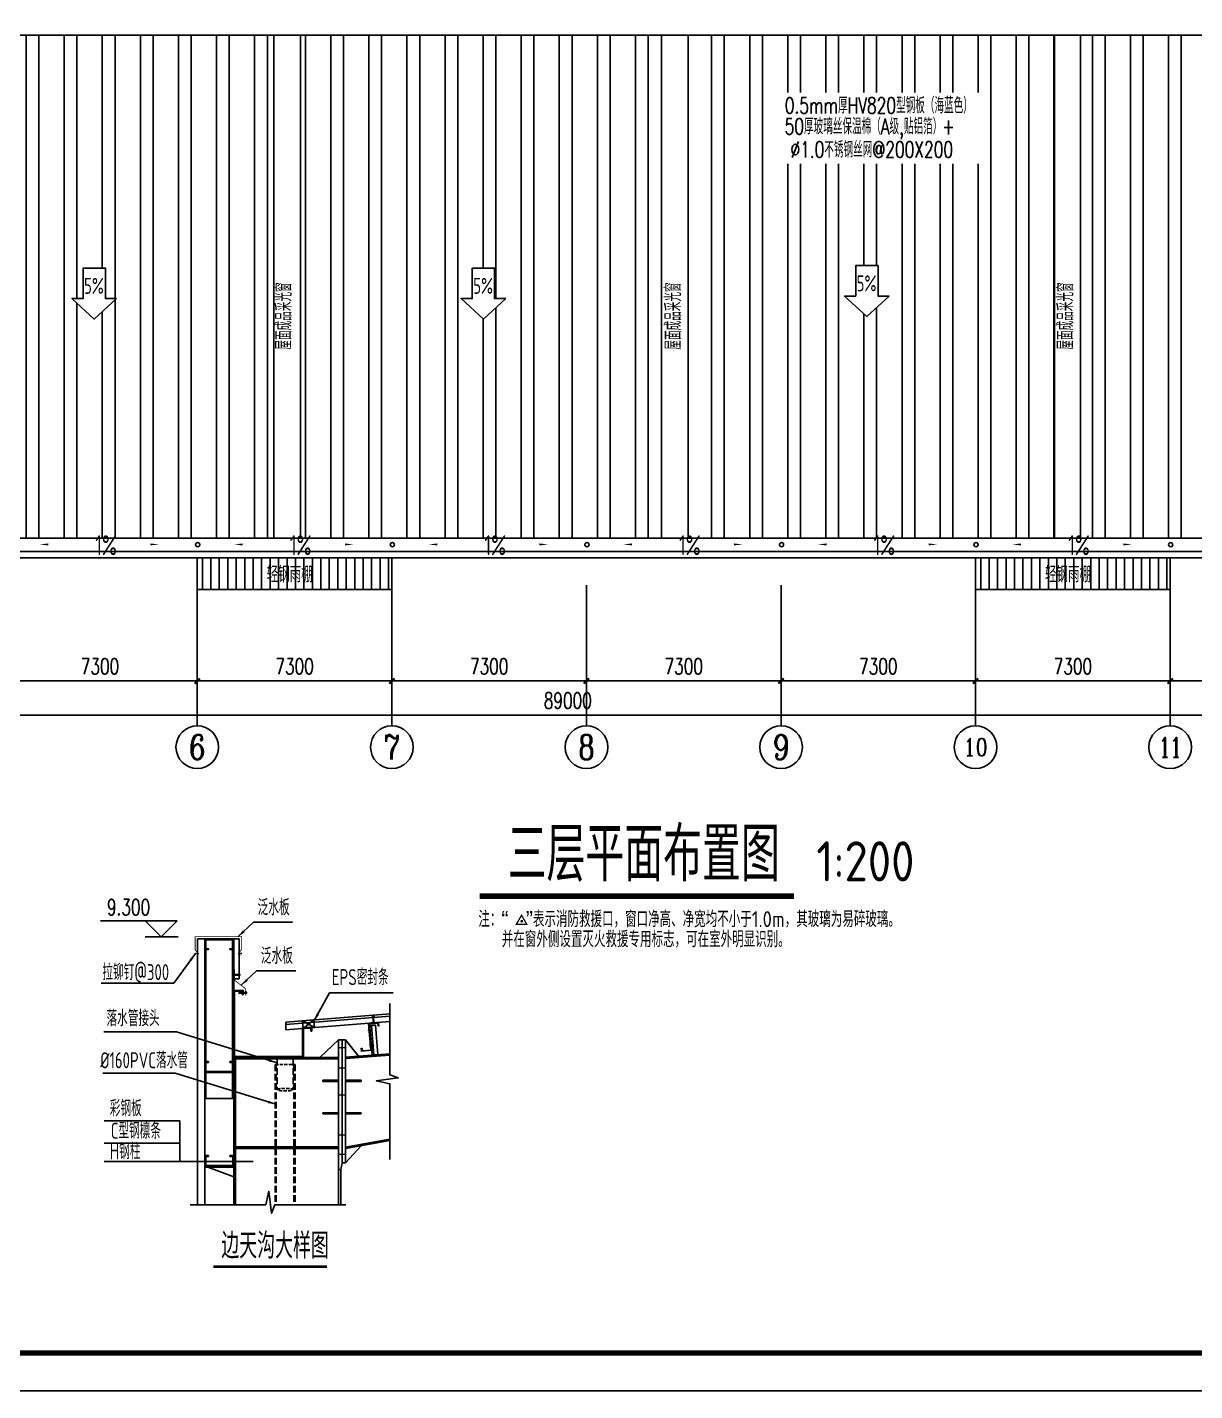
# Model space of a CAD drawing. Extents: x -89996 to 1006241, y -2176 to 440573.
# Drawn here: x 457931 to 501731, y 190896 to 242045 of the extents above; entities that cross this region are included whole.
import ezdxf
from ezdxf.enums import TextEntityAlignment as Align

# ---------------------------------------------------------------- set-up
doc = ezdxf.new("R2010")
doc.units = 0
doc.header["$LTSCALE"] = 1000
doc.header["$MEASUREMENT"] = 0
doc.linetypes.add('DASH', pattern=[0.35, 0.25, -0.1])
for name, color, linetype in [('AXIS', 3, 'Continuous'), ('AXIS_TEXT', 7, 'Continuous'), ('B 板', 11, 'Continuous'), ('BOLT', 251, 'Continuous'), ('DIM_SYMB', 3, 'Continuous'), ('E_LINE', 7, 'Continuous'), ('GL', 150, 'Continuous'), ('GZ', 50, 'Continuous'), ('LT', 27, 'Continuous'), ('PUB_TEXT', 7, 'Continuous'), ('PUB_TITLE', 4, 'Continuous'), ('REIN', 1, 'Continuous'), ('TEXT', 7, 'Continuous'), ('THIN', 7, 'Continuous'), ('WALL', 9, 'Continuous'), ('WINDOW', 4, 'Continuous')]:
    doc.layers.add(name, color=color, linetype=linetype)
doc.layers.add('檩条', color=30, linetype='Continuous', lineweight=5)
doc.layers.add('螺栓', color=15, linetype='Continuous', lineweight=18)
doc.styles.add('-GBCBIGGBENOR', font='GBENOR.shx', dxfattribs={"bigfont": 'GBCBIG.shx'})
doc.styles.add('_TCH_AXIS', font='COMPLEX', dxfattribs={"bigfont": 'GBCBIG'})
doc.styles.add('_TCH_DIM', font='SIMPLEX', dxfattribs={"bigfont": 'GBCBIG'})
doc.styles.add('_TCH_DIM_T3', font='SIMPLEX', dxfattribs={"width": 0.705882, "bigfont": 'GBCBIG'})
doc.styles.add('C', font='tssdeng.shx', dxfattribs={"height": 3, "bigfont": 'tssdchn.shx'})
doc.styles.add('COMPLEX', font='COMPLEX')
doc.styles.get("Standard").update_dxf_attribs({"font": 'gbenor.shx', "bigfont": 'gbcbig.shx'})
doc.styles.add('TSSD_Dimension', font='Tssdeng.shx', dxfattribs={"width": 0.8, "bigfont": 'hztxt.shx'})
doc.styles.add('TSSD_Label', font='tssdeng.shx', dxfattribs={"width": 0.7, "bigfont": 'hztxt.shx'})
doc.styles.add('TSSD_Norm', font='tssdeng.shx', dxfattribs={"bigfont": 'hztxt.shx'})
doc.dimstyles.new('_TCH_ARCH&&200', dxfattribs={"dimtxt": 595, "dimasz": 200, "dimexe": 500, "dimexo": 600, "dimgap": 252.5, "dimtad": 1, "dimdec": 0, "dimzin": 0, "dimdsep": 46, "dimtxsty": '_TCH_DIM_T3', "dimblk": 'ARCHTICK', "dimcen": 0.09, "dimclrt": 7, "dimazin": 2, "dimtfac": 1, "dimtdec": 0, "dimtix": 1, "dimtmove": 2, "dimatfit": 3, "dimfxl": 0, "dimtolj": 1, "dimtzin": 0, "dimarcsym": 0})
doc.dimstyles.new('TCH-200-1', dxfattribs={"dimtxt": 595, "dimasz": 200, "dimexe": 500, "dimexo": 600, "dimgap": 252.5, "dimtad": 1, "dimdec": 0, "dimzin": 0, "dimdsep": 46, "dimtxsty": '_TCH_DIM_T3', "dimblk": 'ARCHTICK', "dimcen": 0.09, "dimclrd": 3, "dimclre": 3, "dimclrt": 7, "dimazin": 2, "dimtfac": 1, "dimtdec": 0, "dimtix": 1, "dimtmove": 2, "dimatfit": 3, "dimfxl": 0, "dimtolj": 1, "dimtzin": 0, "dimarcsym": 0})

# ---------------------------------------------------------------- blocks, each defined once
blk = doc.blocks.new('_ArchTick')
at = {"color": 0, "linetype": 'ByBlock', "const_width": 0.4}
blk.add_lwpolyline([(-0.5, -0.5), (0.5, 0.5)], dxfattribs=at)
blk = doc.blocks.new('*D77')
at = {"layer": 'Defpoints', "color": 0, "transparency": 16777216}
for p in [(433710, 222145), (522710, 222145), (522710, 216237)]:
    blk.add_point(p, dxfattribs=at)
at = {"layer": 'WALL', "color": 3, "lineweight": -2, "transparency": 16777216}
for p, q in [((433710, 221545), (433710, 215737)), ((522710, 221545), (522710, 215737)), ((433710, 216237), (522710, 216237))]:
    blk.add_line(p, q, dxfattribs=at)
at = {"layer": 'WALL', "color": 3, "lineweight": -2, "transparency": 16777216, "xscale": 200, "yscale": 200, "zscale": 200, "rotation": 180}
blk.add_blockref('_ArchTick', (433710, 216237), dxfattribs=at)
at = {"layer": 'WALL', "color": 3, "lineweight": -2, "transparency": 16777216, "xscale": 200, "yscale": 200, "zscale": 200}
blk.add_blockref('_ArchTick', (522710, 216237), dxfattribs=at)
at = {"layer": 'WALL', "color": 7, "transparency": 16777216, "insert": (478210, 216787), "char_height": 595, "attachment_point": 5, "style": '_TCH_DIM_T3'}
blk.add_mtext('\\A1;89000', dxfattribs=at)
blk = doc.blocks.new('高强螺栓')
at = {"layer": '螺栓'}
for p, q in [((16, 0), (-16, 0)), ((0, 24), (0, -24))]:
    blk.add_line(p, q, dxfattribs=at)
blk.add_solid([(-8, 0), (0, 16), (0, -16), (8, 0)], dxfattribs=at)
blk = doc.blocks.new('*X99')
at = {"color": 0}
for p, q in [((903710.7, -307545.5), (903713.7, -307542.6)), ((903710.7, -307554.3), (903716.7, -307548.3)), ((903710.7, -307563.2), (903716.7, -307557.2)), ((903710.7, -307572), (903716.7, -307566)), ((903710.7, -307580.9), (903716.7, -307574.9)), ((903710.7, -307589.7), (903716.7, -307583.7)), ((903710.7, -307598.5), (903716.7, -307592.5)), ((903712.2, -307606), (903716.1, -307602))]:
    blk.add_line(p, q, dxfattribs=at)
blk = doc.blocks.new('AUDIT_I_040821143925-1')
at = {"linetype": 'Continuous', "ltscale": 20, "xscale": -0.899999999919668, "yscale": 0.8999999999068677, "zscale": 0.9, "rotation": 269.9996944201824}
blk.add_blockref('*X99', (276843.2, -813343.8), dxfattribs=at)
blk = doc.blocks.new('GD')
at = {"linetype": 'Continuous', "ltscale": 20}
for p, q in [((0, 1), (15, 4)), ((0, -1), (0, 1)), ((15, 4), (138, 4)), ((108, -4), (108, 4)), ((138, -10), (138, 10)), ((138, 10), (141, 10)), ((141, -10), (141, 10)), ((149, 8), (141, 8)), ((149, 3), (141, 3)), ((150, -5), (150, 5)), ((0, -1), (15, -4)), ((15, -4), (138, -4)), ((138, -10), (141, -10)), ((149, -3), (141, -3)), ((149, -8), (141, -8))]:
    blk.add_line(p, q, dxfattribs=at)
blk.add_ellipse((149, 5), major_axis=(0, 2.08), ratio=0.698493, start_param=3.141597, end_param=6.28319, dxfattribs=at)
at = {"linetype": 'Continuous', "ltscale": 20, "extrusion": (0, 0, -1)}
for centre, major_axis, ratio, start_param, end_param in [((149, 0), (0, 3.37), 0.429967, -0.000017, 3.141602), ((149, -5), (0, 2.08), 0.698493, -0.000005, 3.141588)]:
    blk.add_ellipse(centre, major_axis=major_axis, ratio=ratio, start_param=start_param, end_param=end_param, dxfattribs=at)
at = {"layer": 'PUB_TEXT', "xscale": 1.825602383585646, "yscale": 1.341960000107064, "zscale": 1.34196}
blk.add_blockref('AUDIT_I_040821143925-1', (0, 0), dxfattribs=at)
blk = doc.blocks.new('MD')
at = {"linetype": 'Continuous', "ltscale": 20}
blk.add_hatch(color=256, dxfattribs=at).paths.add_polyline_path([(8.6, -7.8), (8.6, -2.6), (-13.3, -4.2), (-13.2, 4.1), (8.6, 2.4), (8.6, 7.6, -0.696305)])
blk = doc.blocks.new('A$C19992F44')
at = {"linetype": 'ByBlock'}
for p, q in [((183, 548), (106, 488)), ((129, 455), (181, 478)), ((213, 548), (290, 488)), ((267, 455), (215, 478))]:
    blk.add_line(p, q, dxfattribs=at)
for points in [[(0, 40), (396, 40), (396, 0), (0, 0)], [(181, 40), (215, 40), (215, 478), (181, 478)]]:
    blk.add_lwpolyline(points, close=True, dxfattribs=at)
for centre in [(118, 473), (198, 535), (277, 473)]:
    blk.add_circle(centre, 20, dxfattribs=at)
blk = doc.blocks.new('A$C3F5C0C89')
at = {"color": 3, "linetype": 'Continuous'}
blk.add_line((603, 2096), (1037, 2134), dxfattribs=at)
at = {"layer": 'B 板'}
for p, q in [((935, 1979), (543, 1945)), ((713, 0), (543, 1945)), ((838, 11), (668, 1956)), ((1105, 34), (935, 1979)), ((713, 0), (1105, 34))]:
    blk.add_line(p, q, dxfattribs=at)
at = {"layer": '檩条'}
blk.add_lwpolyline([(535, 2034), (691, 298), (20, 241), (0, 464), (56, 469), (71, 302), (631, 349), (474, 2085), (1146, 2146), (1167, 1922), (1111, 1917), (1095, 2085)], close=True, dxfattribs=at)
at = {"linetype": 'ByBlock', "xscale": 0.855, "yscale": 0.855, "zscale": 0.855, "rotation": 4.571898548083435}
blk.add_blockref('A$C19992F44', (651, 2102), dxfattribs=at)
at = {"xscale": -1.653584623954667, "yscale": 2.755974374997604, "zscale": 2.755974374999999, "rotation": 5.156578724890455}
for p in [(731, 1680), (821, 681)]:
    blk.add_blockref('GD', p, dxfattribs=at)
at = {"layer": 'E_LINE', "xscale": 5.62443749999511, "yscale": 5.62443749999511, "zscale": 5.62443749999511, "rotation": 98.0183626343514}
for p in [(726, 2106, 0), (920, 2121, 0)]:
    blk.add_blockref('MD', p, dxfattribs=at)
blk = doc.blocks.new('*D2993')
at = {"layer": 'AXIS', "color": 0, "lineweight": -2, "transparency": 16777216}
for p, q in [((457010, 220518), (457010, 217021)), ((464310, 220518), (464310, 217021)), ((457010, 217521), (464310, 217521))]:
    blk.add_line(p, q, dxfattribs=at)
at = {"layer": 'Defpoints', "color": 0, "transparency": 16777216}
for p in [(457010, 221118), (464310, 221118), (464310, 217521)]:
    blk.add_point(p, dxfattribs=at)
at = {"layer": 'AXIS', "color": 0, "lineweight": -2, "transparency": 16777216, "xscale": 200, "yscale": 200, "zscale": 200, "rotation": 180}
blk.add_blockref('_ArchTick', (457010, 217521), dxfattribs=at)
at = {"layer": 'AXIS', "color": 0, "lineweight": -2, "transparency": 16777216, "xscale": 200, "yscale": 200, "zscale": 200}
blk.add_blockref('_ArchTick', (464310, 217521), dxfattribs=at)
at = {"layer": 'AXIS', "color": 7, "transparency": 16777216, "insert": (460660, 218071), "char_height": 595, "attachment_point": 5, "style": '_TCH_DIM_T3'}
blk.add_mtext('\\A1;7300', dxfattribs=at)
blk = doc.blocks.new('*D2994')
at = {"layer": 'AXIS', "color": 0, "lineweight": -2, "transparency": 16777216}
for p, q in [((464310, 220518), (464310, 217021)), ((471610, 220518), (471610, 217021)), ((464310, 217521), (471610, 217521))]:
    blk.add_line(p, q, dxfattribs=at)
at = {"layer": 'Defpoints', "color": 0, "transparency": 16777216}
for p in [(464310, 221118), (471610, 221118), (471610, 217521)]:
    blk.add_point(p, dxfattribs=at)
at = {"layer": 'AXIS', "color": 0, "lineweight": -2, "transparency": 16777216, "xscale": 200, "yscale": 200, "zscale": 200, "rotation": 180}
blk.add_blockref('_ArchTick', (464310, 217521), dxfattribs=at)
at = {"layer": 'AXIS', "color": 0, "lineweight": -2, "transparency": 16777216, "xscale": 200, "yscale": 200, "zscale": 200}
blk.add_blockref('_ArchTick', (471610, 217521), dxfattribs=at)
at = {"layer": 'AXIS', "color": 7, "transparency": 16777216, "insert": (467960, 218071), "char_height": 595, "attachment_point": 5, "style": '_TCH_DIM_T3'}
blk.add_mtext('\\A1;7300', dxfattribs=at)
blk = doc.blocks.new('*D2995')
at = {"layer": 'AXIS', "color": 0, "lineweight": -2, "transparency": 16777216}
for p, q in [((471610, 220518), (471610, 217021)), ((478910, 220518), (478910, 217021)), ((471610, 217521), (478910, 217521))]:
    blk.add_line(p, q, dxfattribs=at)
at = {"layer": 'Defpoints', "color": 0, "transparency": 16777216}
for p in [(471610, 221118), (478910, 221118), (478910, 217521)]:
    blk.add_point(p, dxfattribs=at)
at = {"layer": 'AXIS', "color": 0, "lineweight": -2, "transparency": 16777216, "xscale": 200, "yscale": 200, "zscale": 200, "rotation": 180}
blk.add_blockref('_ArchTick', (471610, 217521), dxfattribs=at)
at = {"layer": 'AXIS', "color": 0, "lineweight": -2, "transparency": 16777216, "xscale": 200, "yscale": 200, "zscale": 200}
blk.add_blockref('_ArchTick', (478910, 217521), dxfattribs=at)
at = {"layer": 'AXIS', "color": 7, "transparency": 16777216, "insert": (475260, 218071), "char_height": 595, "attachment_point": 5, "style": '_TCH_DIM_T3'}
blk.add_mtext('\\A1;7300', dxfattribs=at)
blk = doc.blocks.new('*D2996')
at = {"layer": 'AXIS', "color": 0, "lineweight": -2, "transparency": 16777216}
for p, q in [((478910, 220518), (478910, 217021)), ((486210, 220518), (486210, 217021)), ((478910, 217521), (486210, 217521))]:
    blk.add_line(p, q, dxfattribs=at)
at = {"layer": 'Defpoints', "color": 0, "transparency": 16777216}
for p in [(478910, 221118), (486210, 221118), (486210, 217521)]:
    blk.add_point(p, dxfattribs=at)
at = {"layer": 'AXIS', "color": 0, "lineweight": -2, "transparency": 16777216, "xscale": 200, "yscale": 200, "zscale": 200, "rotation": 180}
blk.add_blockref('_ArchTick', (478910, 217521), dxfattribs=at)
at = {"layer": 'AXIS', "color": 0, "lineweight": -2, "transparency": 16777216, "xscale": 200, "yscale": 200, "zscale": 200}
blk.add_blockref('_ArchTick', (486210, 217521), dxfattribs=at)
at = {"layer": 'AXIS', "color": 7, "transparency": 16777216, "insert": (482560, 218071), "char_height": 595, "attachment_point": 5, "style": '_TCH_DIM_T3'}
blk.add_mtext('\\A1;7300', dxfattribs=at)
blk = doc.blocks.new('*D2997')
at = {"layer": 'AXIS', "color": 0, "lineweight": -2, "transparency": 16777216}
for p, q in [((486210, 220518), (486210, 217021)), ((493510, 220518), (493510, 217021)), ((486210, 217521), (493510, 217521))]:
    blk.add_line(p, q, dxfattribs=at)
at = {"layer": 'Defpoints', "color": 0, "transparency": 16777216}
for p in [(486210, 221118), (493510, 221118), (493510, 217521)]:
    blk.add_point(p, dxfattribs=at)
at = {"layer": 'AXIS', "color": 0, "lineweight": -2, "transparency": 16777216, "xscale": 200, "yscale": 200, "zscale": 200, "rotation": 180}
blk.add_blockref('_ArchTick', (486210, 217521), dxfattribs=at)
at = {"layer": 'AXIS', "color": 0, "lineweight": -2, "transparency": 16777216, "xscale": 200, "yscale": 200, "zscale": 200}
blk.add_blockref('_ArchTick', (493510, 217521), dxfattribs=at)
at = {"layer": 'AXIS', "color": 7, "transparency": 16777216, "insert": (489860, 218071), "char_height": 595, "attachment_point": 5, "style": '_TCH_DIM_T3'}
blk.add_mtext('\\A1;7300', dxfattribs=at)
blk = doc.blocks.new('*D2998')
at = {"layer": 'AXIS', "color": 0, "lineweight": -2, "transparency": 16777216}
for p, q in [((493510, 220518), (493510, 217021)), ((500810, 220518), (500810, 217021)), ((493510, 217521), (500810, 217521))]:
    blk.add_line(p, q, dxfattribs=at)
at = {"layer": 'Defpoints', "color": 0, "transparency": 16777216}
for p in [(493510, 221118), (500810, 221118), (500810, 217521)]:
    blk.add_point(p, dxfattribs=at)
at = {"layer": 'AXIS', "color": 0, "lineweight": -2, "transparency": 16777216, "xscale": 200, "yscale": 200, "zscale": 200, "rotation": 180}
blk.add_blockref('_ArchTick', (493510, 217521), dxfattribs=at)
at = {"layer": 'AXIS', "color": 0, "lineweight": -2, "transparency": 16777216, "xscale": 200, "yscale": 200, "zscale": 200}
blk.add_blockref('_ArchTick', (500810, 217521), dxfattribs=at)
at = {"layer": 'AXIS', "color": 7, "transparency": 16777216, "insert": (497160, 218071), "char_height": 595, "attachment_point": 5, "style": '_TCH_DIM_T3'}
blk.add_mtext('\\A1;7300', dxfattribs=at)
blk = doc.blocks.new('*D2999')
at = {"layer": 'AXIS', "color": 0, "lineweight": -2, "transparency": 16777216}
for p, q in [((500810, 220518), (500810, 217021)), ((508110, 220518), (508110, 217021)), ((500810, 217521), (508110, 217521))]:
    blk.add_line(p, q, dxfattribs=at)
at = {"layer": 'Defpoints', "color": 0, "transparency": 16777216}
for p in [(500810, 221118), (508110, 221118), (508110, 217521)]:
    blk.add_point(p, dxfattribs=at)
at = {"layer": 'AXIS', "color": 0, "lineweight": -2, "transparency": 16777216, "xscale": 200, "yscale": 200, "zscale": 200, "rotation": 180}
blk.add_blockref('_ArchTick', (500810, 217521), dxfattribs=at)
at = {"layer": 'AXIS', "color": 0, "lineweight": -2, "transparency": 16777216, "xscale": 200, "yscale": 200, "zscale": 200}
blk.add_blockref('_ArchTick', (508110, 217521), dxfattribs=at)
at = {"layer": 'AXIS', "color": 7, "transparency": 16777216, "insert": (504460, 218071), "char_height": 595, "attachment_point": 5, "style": '_TCH_DIM_T3'}
blk.add_mtext('\\A1;7300', dxfattribs=at)
blk = doc.blocks.new('_AXISO')
blk.add_circle((0, 0), 0.5)
at = {"layer": 'AXIS_TEXT', "style": 'COMPLEX', "width": 1.041667}
blk.add_attdef('A', text='', height=0.56, dxfattribs=at).set_placement((-0.25, -0.28), (0.25, -0.28), align=Align.FIT)

msp = doc.modelspace()

# ---------------------------------------------------------------- hatches: boundary and pattern name
at = {"true_color": 0x7aafdf}
h = msp.add_hatch(dxfattribs=at)
h.set_pattern_fill('ANSI31', color=143, scale=200, angle=45)
h.set_pattern_definition([(90, (7300, 178283.62), (-317.5, 3e-14), [])])
h.paths.add_polyline_path([(471610.44, 222145.09), (464310.44, 222145.09), (464310.44, 220955.66), (471610.44, 220955.66)])
h.paths.add_polyline_path([(466793.91, 221029.9), (468775.89, 221029.9), (468775.89, 221933.21), (466793.91, 221933.21)], flags=24)
h = msp.add_hatch(dxfattribs=at)
h.set_pattern_fill('ANSI31', color=143, scale=200, angle=45)
h.set_pattern_definition([(90, (36500, 178283.62), (-317.5, 3e-14), [])])
h.paths.add_polyline_path([(500810.44, 222145.09), (493510.44, 222145.09), (493510.44, 220955.66), (500810.44, 220955.66)])
h.paths.add_polyline_path([(495993.91, 221029.9), (497975.89, 221029.9), (497975.89, 221933.21), (495993.91, 221933.21)], flags=24)
at = {"layer": 'WALL', "true_color": 0x7aafdf}
h = msp.add_hatch(dxfattribs=at)
h.set_pattern_fill('ANSI32', color=143, scale=300, angle=45)
h.set_pattern_definition([(90, (443600.4, 222885.1), (-1428.75, 2e-13), []), (90, (444076.7, 223361.3), (-1428.75, 2e-13), [])])
h.paths.add_polyline_path([(467577, 241745.09), (453995.39, 241745.09), (453995.39, 222885.09), (467577, 222885.09)])
h.paths.add_polyline_path([(460027.48, 233008.45), (460862.88, 233008.45), (460862.88, 231864.66), (461281.86, 231864.66), (460445.18, 231100.07), (459608.5, 231864.66), (460027.48, 231864.66)], flags=16)
h.paths.add_polyline_path([(482122.04, 241745.09), (468177, 241745.09), (468177, 222885.09), (482122.04, 222885.09)])
h.paths.add_polyline_path([(475462.88, 233008.45), (475462.88, 231864.66), (475881.86, 231864.66), (475045.18, 231100.07), (474208.5, 231864.66), (474627.48, 231864.66), (474627.48, 233008.45)], flags=16)
h.paths.add_polyline_path([(496844.48, 241745.09), (482722.04, 241745.09), (482722.04, 222885.09), (496844.48, 222885.09)])
h.paths.add_polyline_path([(489013.67, 233102.28), (489849.07, 233102.28), (489849.07, 231958.49), (490268.05, 231958.49), (489431.37, 231193.9), (488594.69, 231958.49), (489013.67, 231958.49)], flags=16)
h.paths.add_polyline_path([(511609.9, 241745.09), (497444.48, 241745.09), (497444.48, 222885.09), (511609.9, 222885.09)])
h.paths.add_polyline_path([(504070.76, 233102.28), (504906.16, 233102.28), (504906.16, 231958.49), (505325.14, 231958.49), (504488.46, 231193.9), (503651.78, 231958.49), (504070.76, 231958.49)], flags=16)
h.paths.add_polyline_path([(522360.44, 241745.09), (512209.9, 241745.09), (512209.9, 222885.09), (522360.44, 222885.09)])
h.paths.add_polyline_path([(460047.54, 231935.53), (460817.88, 231935.53), (460817.88, 232589.6), (460047.54, 232589.6)], flags=0)
h.paths.add_polyline_path([(474647.54, 231935.53), (475417.88, 231935.53), (475417.88, 232589.6), (474647.54, 232589.6)], flags=0)
h.paths.add_polyline_path([(487233.62, 236923.06), (491995.31, 236923.06)], flags=0)
h.paths.add_polyline_path([(487222.34, 236923.06), (491857.52, 236923.06)], flags=0)
h.paths.add_polyline_path([(486229.31, 236920.84), (493738.64, 236920.84), (493738.64, 239593.74), (486229.31, 239593.74)], flags=16)
h.paths.add_polyline_path([(489033.73, 232029.37), (489804.07, 232029.37), (489804.07, 232683.43), (489033.73, 232683.43)], flags=0)
h.paths.add_polyline_path([(504090.81, 232029.37), (504861.16, 232029.37), (504861.16, 232683.43), (504090.81, 232683.43)], flags=0)

# ---------------------------------------------------------------- linework, layer by layer
at = {"color": 0, "ltscale": 30}
for p, q in [((464588.62, 207850.73), (464323.14, 207850.73)), ((464323.14, 197871.12), (464323.14, 207850.73)), ((464588.62, 197871.12), (464588.62, 207850.73)), ((465884.61, 207850.73), (465674.59, 207850.73)), ((465884.61, 206352.98), (465884.61, 207850.73)), ((465884.61, 206352.98), (465674.59, 206352.98)), ((464709.28, 199284.01), (465674.59, 198922.02))]:
    msp.add_line(p, q, dxfattribs=at)
at = {"ltscale": 30}
for p, q in [((464588.62, 201822.96), (464588.62, 207850.73)), ((464588.62, 199284.01), (465674.59, 199284.01))]:
    msp.add_line(p, q, dxfattribs=at)
at = {"color": 3, "ltscale": 30}
msp.add_line((465674.59, 206352.98), (465674.59, 207850.73), dxfattribs=at)
at = {"color": 9}
for p, q in [((468683.74, 204805.45), (468262.77, 204771.77)), ((468285.35, 204489.48), (468706.33, 204523.16))]:
    msp.add_line(p, q, dxfattribs=at)
at = {"color": 6, "linetype": 'Continuous', "ltscale": 0.25}
for p, q in [((468262.77, 204771.77), (468706.33, 204523.16)), ((468262.77, 204771.77), (468285.35, 204489.48)), ((468683.74, 204805.45), (468285.35, 204489.48)), ((468706.33, 204523.16), (468683.74, 204805.45))]:
    msp.add_line(p, q, dxfattribs=at)
at = {"linetype": 'DASH'}
for p, q in [((467225.06, 203132.37), (467225.06, 197871.12)), ((467274.2, 203132.37), (467274.2, 197871.12)), ((467302.18, 203342.03), (467302.18, 202192.06)), ((467908.68, 203342.03), (467908.68, 202192.06)), ((467936.67, 203132.37), (467936.67, 197871.12)), ((467985.81, 203132.37), (467985.81, 197871.12))]:
    msp.add_line(p, q, dxfattribs=at)
at = {"linetype": 'DASH', "ltscale": 0.5}
msp.add_line((467225.06, 203132.37), (467985.81, 203132.37), dxfattribs=at)
at = {"color": 2}
msp.add_line((464588.62, 199284.01), (465674.59, 199284.01), dxfattribs=at)
for points in [[(443600.44, 241745.09), (522360.44, 241745.09), (522360.44, 242345.09), (443600.44, 242345.09)], [(522360.44, 222385.09), (443600.44, 222385.09), (443600.44, 222885.09), (522360.44, 222885.09)], [(522360.44, 222385.09), (443600.44, 222385.09), (443600.44, 222145.09), (522360.44, 222145.09)], [(464310.44, 222145.09), (471610.44, 222145.09), (471610.44, 220955.66), (464310.44, 220955.66)], [(493510.44, 222145.09), (500810.44, 222145.09), (500810.44, 220955.66), (493510.44, 220955.66)]]:
    msp.add_lwpolyline(points, close=True)
for points in [[(459467.65, 222643.74, 0, 0, 0), (458717.65, 222643.74, 0, 1333.35, 0), (458717.65, 222643.74, 1333.35, 1333.35, 0)], [(461796.93, 222643.74, 0, 0, 0), (462546.93, 222643.74, 0, 1333.35, 0), (462546.93, 222643.74, 1333.35, 1333.35, 0)], [(466767.65, 222643.74, 0, 0, 0), (466017.65, 222643.74, 0, 1333.35, 0), (466017.65, 222643.74, 1333.35, 1333.35, 0)], [(469096.93, 222643.74, 0, 0, 0), (469846.93, 222643.74, 0, 1333.35, 0), (469846.93, 222643.74, 1333.35, 1333.35, 0)], [(474067.65, 222643.74, 0, 0, 0), (473317.65, 222643.74, 0, 1333.35, 0), (473317.65, 222643.74, 1333.35, 1333.35, 0)], [(476396.93, 222643.74, 0, 0, 0), (477146.93, 222643.74, 0, 1333.35, 0), (477146.93, 222643.74, 1333.35, 1333.35, 0)], [(481367.65, 222643.74, 0, 0, 0), (480617.65, 222643.74, 0, 1333.35, 0), (480617.65, 222643.74, 1333.35, 1333.35, 0)], [(483696.93, 222643.74, 0, 0, 0), (484446.93, 222643.74, 0, 1333.35, 0), (484446.93, 222643.74, 1333.35, 1333.35, 0)], [(488667.65, 222643.74, 0, 0, 0), (487917.65, 222643.74, 0, 1333.35, 0), (487917.65, 222643.74, 1333.35, 1333.35, 0)], [(490996.93, 222643.74, 0, 0, 0), (491746.93, 222643.74, 0, 1333.35, 0), (491746.93, 222643.74, 1333.35, 1333.35, 0)], [(495967.65, 222643.74, 0, 0, 0), (495217.65, 222643.74, 0, 1333.35, 0), (495217.65, 222643.74, 1333.35, 1333.35, 0)], [(498296.93, 222643.74, 0, 0, 0), (499046.93, 222643.74, 0, 1333.35, 0), (499046.93, 222643.74, 1333.35, 1333.35, 0)], [(458717.65, 222643.74, 75, 0, 0), (458392.02, 222643.74, 0, 0, 0)], [(462546.93, 222643.74, 75, 0, 0), (462872.56, 222643.74, 0, 0, 0)], [(466017.65, 222643.74, 75, 0, 0), (465692.02, 222643.74, 0, 0, 0)], [(469846.93, 222643.74, 75, 0, 0), (470172.56, 222643.74, 0, 0, 0)], [(473317.65, 222643.74, 75, 0, 0), (472992.02, 222643.74, 0, 0, 0)], [(477146.93, 222643.74, 75, 0, 0), (477472.56, 222643.74, 0, 0, 0)], [(480617.65, 222643.74, 75, 0, 0), (480292.02, 222643.74, 0, 0, 0)], [(484446.93, 222643.74, 75, 0, 0), (484772.56, 222643.74, 0, 0, 0)], [(487917.65, 222643.74, 75, 0, 0), (487592.02, 222643.74, 0, 0, 0)], [(491746.93, 222643.74, 75, 0, 0), (492072.56, 222643.74, 0, 0, 0)], [(495217.65, 222643.74, 75, 0, 0), (494892.02, 222643.74, 0, 0, 0)], [(499046.93, 222643.74, 75, 0, 0), (499372.56, 222643.74, 0, 0, 0)]]:
    msp.add_lwpolyline(points, format="xyseb")
at = {"color": 1, "const_width": 30}
for points in [[(465905.35, 207199.77), (465905.35, 207364.31), (465971.16, 207446.58), (465971.16, 207926.41), (464231.14, 207926.41), (464231.14, 207433.26), (464296.96, 207350.99), (464296.96, 207186.45)], [(465710.77, 206708.22), (465710.77, 206293.42), (466113.88, 205984.35), (466113.88, 205713.65)]]:
    msp.add_lwpolyline(points, dxfattribs=at)
at = {"color": 3, "const_width": 94.08}
msp.add_lwpolyline([(464914.45, 195549.18), (469169.89, 195549.18)], dxfattribs=at)
at = {"linetype": 'ByBlock'}
for centre in [(464328.26, 222635.09), (471628.26, 222635.09), (478928.26, 222635.09), (486228.26, 222635.09), (493528.26, 222635.09), (500828.26, 222635.09)]:
    msp.add_circle(centre, 80, dxfattribs=at)
at = {"linetype": 'DASH', "ltscale": 0.5}
msp.add_ellipse((467605.43, 202192.06), major_axis=(-303.25, 0), ratio=0.15887237, dxfattribs=at)
at = {"layer": 'AXIS'}
for p, q in [((464310.44, 221118.3), (464310.44, 215837.29)), ((471610.44, 221118.3), (471610.44, 215837.29)), ((478910.44, 221118.3), (478910.44, 215837.29)), ((486210.44, 221118.3), (486210.44, 215837.29)), ((493510.44, 221118.3), (493510.44, 215837.29)), ((500810.44, 221118.3), (500810.44, 215837.29)), ((463551.14, 208526.41), (460681.36, 208526.41)), ((462951.14, 207926.41), (462351.14, 208526.41)), ((462951.14, 207926.41), (463551.14, 208526.41)), ((463591.14, 207926.41), (462351.14, 207926.41)), ((463651.05, 201022.66), (460814.2, 201022.66)), ((463651.05, 201022.66), (460814.2, 201022.66)), ((463651.05, 201022.66), (463651.05, 199491.16)), ((463651.05, 200188.44), (460814.2, 200188.44)), ((463651.05, 200188.44), (460814.2, 200188.44)), ((463651.05, 199491.16), (460814.2, 199491.16)), ((466408.8, 199491.16), (460814.2, 199491.16))]:
    msp.add_line(p, q, dxfattribs=at)
at = {"layer": 'AXIS', "linetype": 'ByBlock'}
for p, q in [((467631.52, 204721.27), (471533.64, 205033.44)), ((467631.52, 204633.34), (471533.64, 204945.51)), ((467631.52, 204437.69), (471533.64, 204749.86)), ((467631.52, 204721.27), (467631.52, 204437.69)), ((468879.32, 204537.52), (471533.64, 204749.86))]:
    msp.add_line(p, q, dxfattribs=at)
at = {"layer": 'AXIS'}
for points in [[(461281.86, 231864.66), (460445.18, 231100.07), (459608.5, 231864.66), (460027.48, 231864.66), (460027.48, 233008.45), (460862.88, 233008.45), (460862.88, 231864.66)], [(475881.86, 231864.66), (475045.18, 231100.07), (474208.5, 231864.66), (474627.48, 231864.66), (474627.48, 233008.45), (475462.88, 233008.45), (475462.88, 231864.66)], [(490268.05, 231958.49), (489431.37, 231193.9), (488594.69, 231958.49), (489013.67, 231958.49), (489013.67, 233102.28), (489849.07, 233102.28), (489849.07, 231958.49)]]:
    msp.add_lwpolyline(points, close=True, dxfattribs=at)
at = {"layer": 'DIM_SYMB', "const_width": 210}
msp.add_lwpolyline([(474904.29, 209451.61), (486695.56, 209451.61)], dxfattribs=at)
at = {"layer": 'GL', "linetype": 'ByBlock'}
for p, q in [((469860.24, 203403.95), (471533.61, 203537.82)), ((469864.09, 203355.84), (471533.61, 203489.4)), ((469869.58, 200034.39), (471533.53, 200330.11)), ((469869.58, 199985.58), (471533.53, 200281.3))]:
    msp.add_line(p, q, dxfattribs=at)
msp.add_lwpolyline([(471533.65, 205420.44), (471533.59, 202746.35), (471848.59, 202631.69), (471025.44, 202520.63), (471533.58, 202408.85), (471533.51, 199570.44)], dxfattribs=at)
at = {"layer": 'GZ'}
for p, q in [((466033.17, 205747.08), (466000.26, 205747.08)), ((468603.38, 204382.19), (468570.47, 204382.19)), ((469609.57, 204060.01), (468906.83, 203402.36)), ((469869.58, 204060.01), (469609.57, 204060.01)), ((469609.57, 199199.86), (469609.57, 204060.01)), ((469739.58, 199441.18), (469739.58, 204060.01)), ((469869.58, 204060.01), (470357.02, 203443.69)), ((469869.58, 199441.18), (469869.58, 204060.01)), ((465674.59, 197871.12), (465674.59, 203402.36)), ((465674.59, 203402.36), (469618.92, 203402.36)), ((465674.59, 203342.03), (469618.92, 203342.03)), ((465746.98, 197871.12), (465746.98, 203342.03)), ((469618.92, 202544.4), (469015.6, 202544.4)), ((469015.6, 202496.13), (469015.6, 202544.4)), ((469618.92, 202496.13), (469015.6, 202496.13)), ((469860.24, 202544.4), (470463.55, 202544.4)), ((469860.24, 202496.13), (470463.55, 202496.13)), ((470463.55, 202496.13), (470463.55, 202544.4)), ((469015.6, 201279.08), (469015.6, 201327.35)), ((469618.92, 201327.35), (469015.6, 201327.35)), ((469618.92, 201279.08), (469015.6, 201279.08)), ((469860.24, 201327.35), (470463.55, 201327.35)), ((469860.24, 201279.08), (470463.55, 201279.08)), ((470463.55, 201279.08), (470463.55, 201327.35)), ((469609.57, 200044.5), (465746.98, 200044.5)), ((470463.55, 200082.45), (469869.58, 199441.18)), ((469609.57, 199984.17), (465746.98, 199984.17)), ((469608.23, 197871.12), (469609.57, 199199.86)), ((469691.31, 199199.86), (469609.57, 199199.86)), ((469690.55, 197871.12), (469691.31, 199199.86)), ((469691.31, 199199.86), (469739.58, 199441.18)), ((469869.58, 199441.18), (469739.58, 199441.18))]:
    msp.add_line(p, q, dxfattribs=at)
for points in [[(468570.47, 204382.19), (468570.47, 204491.6), (468292.59, 204491.6), (468292.59, 203402.36), (465674.59, 203402.36), (465674.59, 205916.2), (466033.17, 205916.2), (466033.17, 205747.08)], [(468603.38, 204382.19), (468603.38, 204524.51), (468259.68, 204524.51), (468259.68, 203435.27), (465707.49, 203435.27), (465707.49, 205883.29), (466000.26, 205883.29), (466000.26, 205747.08)], [(469887.88, 197870.63), (467213.8, 197870.69), (467099.14, 197555.69), (466988.07, 198378.84), (466876.3, 197870.7), (464037.88, 197870.77)]]:
    msp.add_lwpolyline(points, dxfattribs=at)
at = {"layer": 'LT'}
for p, q in [((464588.62, 201822.96), (464588.62, 207850.73)), ((464588.62, 201859.16, 19748623132.3), (464588.62, 207850.73, -592846607133.99)), ((464588.62, 207850.73), (465674.59, 207850.73)), ((464630.74, 201859.16, 19748623132.32), (464630.74, 207850.73, -592846607133.97)), ((465632.46, 201859.16, 19748623132.3), (465632.46, 207850.73, -592846607134.01)), ((465674.59, 201859.16, 19748623132.32), (465674.59, 207850.73, -592846607133.99)), ((464588.62, 201859.16, 19748623132.3), (465674.59, 201859.16))]:
    msp.add_line(p, q, dxfattribs=at)
for points in [[(465637.8, 207816.98), (464625.4, 207816.98), (464625.4, 207479.51), (464726.64, 207479.51), (464726.64, 207445.77), (464591.66, 207445.77), (464591.66, 207850.73), (465671.55, 207850.73), (465671.55, 207445.77), (465536.56, 207445.77), (465536.56, 207479.51), (465637.8, 207479.51)], [(464625.4, 202873.45), (465637.8, 202873.45), (465637.8, 203210.91), (465536.56, 203210.91), (465536.56, 203244.66), (465671.55, 203244.66), (465671.55, 202839.7), (464591.66, 202839.7), (464591.66, 203244.66), (464726.64, 203244.66), (464726.64, 203210.91), (464625.4, 203210.91)], [(464625.4, 199347.73), (465637.8, 199347.73), (465637.8, 199685.2), (465536.56, 199685.2), (465536.56, 199718.95), (465671.55, 199718.95), (465671.55, 199313.99), (464591.66, 199313.99), (464591.66, 199718.95), (464726.64, 199718.95), (464726.64, 199685.2), (464625.4, 199685.2)]]:
    msp.add_lwpolyline(points, close=True, dxfattribs=at)
at = {"layer": 'PUB_TITLE'}
msp.add_lwpolyline([(396969.44, 190896.12), (545569.44, 190896.12), (545569.44, 274896.12), (396969.44, 274896.12)], close=True, dxfattribs=at)
at = {"layer": 'PUB_TITLE', "const_width": 200}
msp.add_lwpolyline([(400504.79, 192310.26), (400504.79, 273481.97), (544155.29, 273481.97), (544155.29, 192310.26)], close=True, dxfattribs=at)
at = {"layer": 'REIN', "const_width": 50, "elevation": -669.48}
msp.add_lwpolyline([(476474.67, 208730.86), (476282.92, 208398.75), (476666.41, 208398.75)], close=True, dxfattribs=at)
msp.add_lwpolyline([(476455.95, 208510.54, 1), (476505.95, 208510.54, 1)], format="xyb", close=True, dxfattribs=at)
at = {"layer": 'WALL'}
for points in [[(443600.44, 262235.09), (522710.44, 262235.09), (522710.44, 222145.09), (443600.44, 222145.09)], [(443600.44, 261594.83), (522360.44, 261594.83), (522360.44, 222885.09), (443600.44, 222885.09)]]:
    msp.add_lwpolyline(points, close=True, dxfattribs=at)
at = {"layer": 'WINDOW'}
for points in [[(467177, 222885.09), (468177, 222885.09), (468177, 241745.09), (467177, 241745.09)], [(481722.04, 222885.09), (482722.04, 222885.09), (482722.04, 241745.09), (481722.04, 241745.09)], [(496444.48, 222885.09), (497444.48, 222885.09), (497444.48, 241745.09), (496444.48, 241745.09)]]:
    msp.add_lwpolyline(points, close=True, dxfattribs=at)

# ---------------------------------------------------------------- block references
for name, p, xscale, yscale, zscale, rotation in [('MD', (464296.96, 207295.7), -5.624437499995112, 5.62443749999511, 5.624437499999999, 359.3610206612772), ('MD', (465905.35, 207295.7), 5.624437499995112, 5.624437499995112, 5.624437499995112, 0.6389793387227967), ('GD', (465611.74, 206500.75), 1.984301548745617, 3.307169249997124, 3.307169249999999, 0.08408071477353692), ('GD', (465858.61, 205825.09), 1.984301548745617, 3.307169249997124, 3.307169249999999, 0.0840807147735369)]:
    msp.add_blockref(name, p, dxfattribs=dict(xscale=xscale, yscale=yscale, zscale=zscale, rotation=rotation))
at = {"linetype": 'ByBlock', "xscale": 0.5670000000000001, "yscale": 0.5670000000000001, "zscale": 0.5670000000000001}
msp.add_blockref('A$C3F5C0C89', (470461.69, 203484.43), dxfattribs=at)
at = {"layer": 'AXIS'}
ref = msp.add_blockref('_AXISO', (464310.44, 215037.29), dxfattribs=dict(at, xscale=1600, yscale=1600, zscale=1600))
ref.add_attrib('A', '6', dxfattribs={"layer": 'AXIS_TEXT', "height": 931.9, "style": '_TCH_AXIS'}).set_placement((463999.8, 214571.34), (464621.07, 214571.34), align=Align.FIT)
ref = msp.add_blockref('_AXISO', (471610.44, 215037.29), dxfattribs=dict(at, xscale=1600, yscale=1600, zscale=1600))
ref.add_attrib('A', '7', dxfattribs={"layer": 'AXIS_TEXT', "height": 931.9, "style": '_TCH_AXIS'}).set_placement((471299.8, 214571.34), (471921.07, 214571.34), align=Align.FIT)
ref = msp.add_blockref('_AXISO', (478910.44, 215037.29), dxfattribs=dict(at, xscale=1600, yscale=1600, zscale=1600))
ref.add_attrib('A', '8', dxfattribs={"layer": 'AXIS_TEXT', "height": 931.9, "style": '_TCH_AXIS'}).set_placement((478599.8, 214571.34), (479221.07, 214571.34), align=Align.FIT)
ref = msp.add_blockref('_AXISO', (486210.44, 215037.29), dxfattribs=dict(at, xscale=1600, yscale=1600, zscale=1600))
ref.add_attrib('A', '9', dxfattribs={"layer": 'AXIS_TEXT', "height": 931.9, "style": '_TCH_AXIS'}).set_placement((485899.8, 214571.34), (486521.07, 214571.34), align=Align.FIT)
ref = msp.add_blockref('_AXISO', (493510.44, 215037.29), dxfattribs=dict(at, xscale=1600, yscale=1600, zscale=1600))
ref.add_attrib('A', '10', dxfattribs={"layer": 'AXIS_TEXT', "height": 656.891, "style": '_TCH_AXIS'}).set_placement((493056.87, 214708.85), (493964, 214708.85), align=Align.FIT)
ref = msp.add_blockref('_AXISO', (500810.44, 215037.29), dxfattribs=dict(at, xscale=1600, yscale=1600, zscale=1600))
ref.add_attrib('A', '11', dxfattribs={"layer": 'AXIS_TEXT', "height": 737.525, "style": '_TCH_AXIS'}).set_placement((500388.99, 214668.53), (501231.88, 214668.53), align=Align.FIT)
at = {"layer": 'BOLT', "linetype": 'ByBlock', "xscale": -6.500346667133265, "yscale": 6.500346666434774, "zscale": 6.500346666666659, "rotation": 180}
msp.add_blockref('高强螺栓', (469739.58, 200487.05), dxfattribs=at)
at = {"layer": 'GZ', "xscale": 6.500346667133265, "yscale": 6.500346667133265, "zscale": 6.500346667133265}
for p in [(469739.58, 203755.67), (469739.58, 203001.85)]:
    msp.add_blockref('高强螺栓', p, dxfattribs=at)
at = {"layer": 'GZ', "xscale": -6.500346667133265, "yscale": 6.500346666434774, "zscale": 6.500346666666659, "rotation": 180}
for p in [(469739.58, 201988.15), (469739.58, 199757.47)]:
    msp.add_blockref('高强螺栓', p, dxfattribs=at)

# ---------------------------------------------------------------- texts
at = {"layer": 'PUB_TEXT', "style": '-GBCBIGGBENOR'}
for s, p in [('轻钢雨棚', (466911.37, 221220.16, -1004.21)), ('轻钢雨棚', (496111.37, 221220.16, -1004.21)), ('注：“  ”表示消防救援口，窗口净高、净宽均不小于1.0m，其玻璃为易碎玻璃。', (474854.15, 208287.33, -334.74)), ('并在窗外侧设置灭火救援专用标志，可在室外明显识别。', (475734.91, 207533.4, -1004.21))]:
    msp.add_text(s, height=600, dxfattribs=at).set_placement(p)
at = {"layer": 'PUB_TEXT'}
for s, height, p in [('三层平面布置图', 2025.532, (475954.29, 210005.65)), ('1:200', 1500, (487535.56, 210005.65))]:
    msp.add_text(s, height=height, dxfattribs=at).set_placement(p)
at = {"layer": 'PUB_TEXT', "style": '_TCH_DIM', "width": 0.705882}
msp.add_text('9.300', height=595, dxfattribs=at).set_placement((460921.36, 208736.41))
at = {"layer": 'TEXT'}
for s, style, width, p in [('0.5mm厚HV820型钢板（海蓝色）', '_TCH_DIM', 0.705882, (489880.01, 238811.73)), ('50厚玻璃丝保温棉（A级,贴铝箔）+', '_TCH_DIM', 0.705882, (489539.93, 238028.39)), ('%%C1.0不锈钢丝网@200X200', '_TCH_DIM', 0.705882, (489614.47, 237157.77)), ('5%%%', 'TSSD_Dimension', 0.7, (489418.9, 232138.38)), ('5%%%', 'TSSD_Dimension', 0.7, (460432.71, 232044.54)), ('5%%%', 'TSSD_Dimension', 0.7, (475032.71, 232044.54))]:
    msp.add_text(s, height=600, dxfattribs=dict(at, style=style, width=width)).set_placement(p, align=Align.CENTER)
at = {"layer": 'TEXT', "width": 0.7}
for s, height, style, p in [('泛水板', 600, 'C', (466574.58, 208731.7)), ('泛水板', 600, 'C', (466696.38, 206909.72)), ('拉铆钉@300', 600, 'C', (460749.23, 206299.09)), ('EPS密封条', 600, 'C', (469356.27, 206110.79)), ('落水管接头', 600, 'C', (460903.58, 204570.91)), ('%%C160PVC落水管', 600, 'C', (460669.59, 202992.73)), ('彩钢板', 600, 'C', (461028.08, 201192.43)), ('C型钢檩条', 600, 'C', (461065.11, 200350.22)), ('H钢柱', 600, 'C', (461030.76, 199575.81)), ('边天沟大样图', 960, 'TSSD_Norm', (465211.47, 195854.5))]:
    msp.add_text(s, height=height, dxfattribs=dict(at, style=style)).set_placement(p)
at = {"layer": 'THIN', "style": 'TSSD_Label', "width": 0.7}
for p in [(460888.34, 222614.93), (468188.34, 222614.93), (475488.34, 222614.93), (482788.34, 222614.93), (490088.34, 222614.93), (497388.34, 222614.93)]:
    msp.add_text('1%%%', height=750, dxfattribs=at).set_placement(p, align=Align.MIDDLE)
at = {"layer": 'WINDOW', "style": '_TCH_DIM', "width": 0.705882}
for p in [(467850.95, 231213.57), (482464.59, 231213.57), (497181.01, 231213.57)]:
    msp.add_text('屋面成品采光窗', height=600, rotation=90, dxfattribs=at).set_placement(p, align=Align.CENTER)

# ---------------------------------------------------------------- dimensions: what is measured, and where the dimension line sits
at = {"layer": 'AXIS'}
for p1, p2, picture, middle in [((457010.44, 221118.3), (464310.44, 221118.3), '*D2993', (460660.44, 218071.39)), ((464310.44, 221118.3), (471610.44, 221118.3), '*D2994', (467960.44, 218071.39)), ((471610.44, 221118.3), (478910.44, 221118.3), '*D2995', (475260.44, 218071.39)), ((478910.44, 221118.3), (486210.44, 221118.3), '*D2996', (482560.44, 218071.39)), ((486210.44, 221118.3), (493510.44, 221118.3), '*D2997', (489860.44, 218071.39)), ((493510.44, 221118.3), (500810.44, 221118.3), '*D2998', (497160.44, 218071.39)), ((500810.44, 221118.3), (508110.44, 221118.3), '*D2999', (504460.44, 218071.39))]:
    dim = msp.add_aligned_dim(p1=p1, p2=p2, distance=-3596.91, dimstyle='_TCH_ARCH&&200', dxfattribs=at)
    dim.commit()
    dim.dimension.update_dxf_attribs({"geometry": picture, "text_midpoint": middle})
at = {"layer": 'WALL'}
dim = msp.add_linear_dim(base=(522710.44, 216236.55), p1=(433710.44, 222145.09), p2=(522710.44, 222145.09), dimstyle='TCH-200-1', dxfattribs=at)
dim.commit()
dim.dimension.update_dxf_attribs({"geometry": '*D77', "text_midpoint": (478210.44, 216786.55)})

# ---------------------------------------------------------------- leaders
at = {"layer": 'AXIS'}
for points in [[(465835.46, 207926.41), (466414.74, 208468.35), (467885.23, 208468.35)], [(464239.93, 207297.94), (463423.89, 206183.9), (460705.88, 206183.9)], [(465957.26, 206104.43), (466536.54, 206646.37), (468007.03, 206646.37)], [(468687.48, 204758.72), (469266.76, 205816.95), (471652.33, 205816.95)], [(467302.18, 203197.97), (463524.63, 204364.19), (460806.62, 204364.19)], [(467260.13, 201643.16), (463482.57, 202809.38), (460764.56, 202809.38)]]:
    msp.add_leader(points, dimstyle='TCH-200-1', override={"dimasz": 300}, dxfattribs=at)

doc.saveas('drawing.dxf')
